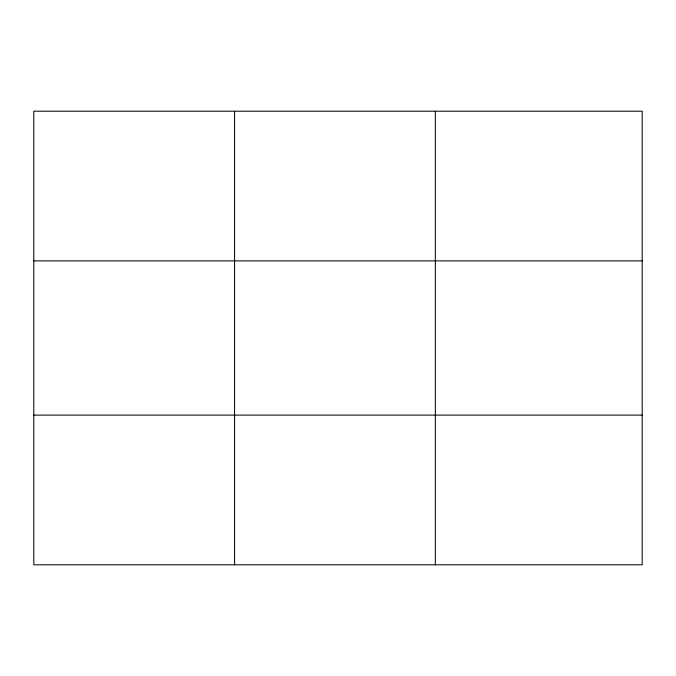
<?xml version="1.0" encoding="UTF-8"?>
<svg xmlns="http://www.w3.org/2000/svg" width="676" height="676" viewBox="0 0 676 676"><rect width="100%" height="100%" fill="white"/><g stroke="black" fill="none" stroke-linecap="round" stroke-linejoin="round"><path stroke-width="1.01" d="M234.572 564.798L234.572 111.202M435.344 564.798L435.344 111.202M642.2 260.885L642.2 111.202L33.8 111.202L33.8 564.798L642.2 564.798L642.2 260.885L33.8 260.885M33.8 415.115L642.2 415.115"/></g></svg>
